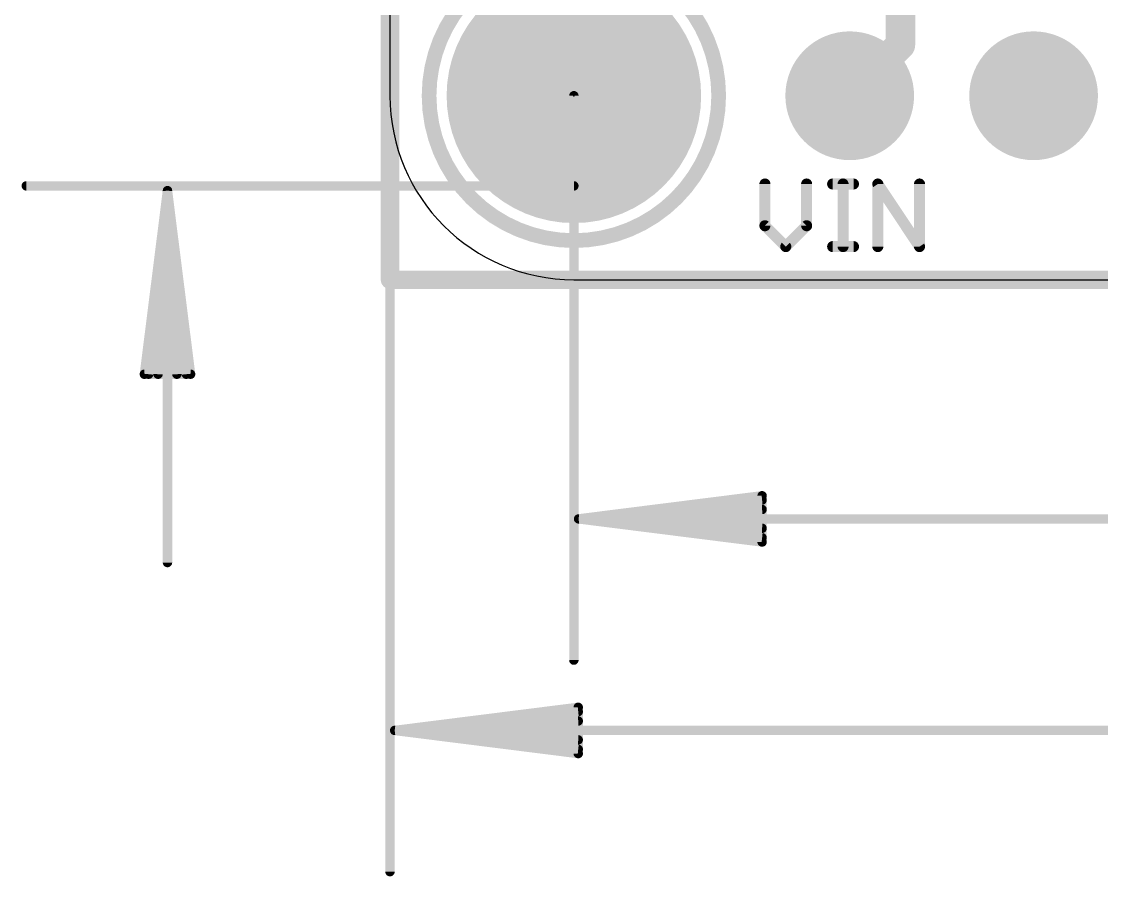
# Model space of a CAD drawing. Extents: x -5.4 to 34.1, y -8.2 to 17.9.
# Drawn here: x -5.09 to 9.83, y -8.24 to 3.56 of the extents above; entities that cross this region are included whole.
import ezdxf

# ---------------------------------------------------------------- set-up
doc = ezdxf.new("R2010")
doc.units = 0
for name, color, linetype in [('1', 12, 'CONTINUOUS'), ('16', 5, 'CONTINUOUS'), ('17', 110, 'CONTINUOUS'), ('20', 53, 'CONTINUOUS'), ('21', 40, 'CONTINUOUS'), ('23', 53, 'CONTINUOUS'), ('47', 253, 'CONTINUOUS')]:
    doc.layers.add(name, color=color, linetype=linetype)

# ---------------------------------------------------------------- blocks, each defined once
blk = doc.blocks.new('ROUNDP')
at = {"const_width": 0.5}
blk.add_lwpolyline([(0, -0.25, 1), (0, 0.25, 1), (0, -0.25)], format="xyb", dxfattribs=at)

msp = doc.modelspace()

# ---------------------------------------------------------------- linework, layer by layer
at = {"layer": '1'}
for points, const_width in [([(0, 0), (0, 17.78)], 0.254), ([(7.051, 3.241), (7.051, 5.715)], 0.4064), ([(6.35, 2.54), (7.051, 3.241)], 0.4064), ([(25.4, 0), (0, 0)], 0.254)]:
    msp.add_lwpolyline(points, dxfattribs=dict(at, const_width=const_width))
for points, const_width in [([(7.1228, 3.1692, 1), (6.9792, 3.3128)], 0.2032), ([(6.9494, 3.241, 1), (7.1526, 3.241)], 0.2032), ([(6.2782, 2.6118, 1), (6.4218, 2.4682)], 0.2032), ([(0, 0.0635, 1), (0, -0.0635)], 0.127), ([(-0.0635, 0, 1), (0.0635, 0)], 0.127)]:
    msp.add_lwpolyline(points, format="xyb", dxfattribs=dict(at, const_width=const_width))
at = {"layer": '16', "const_width": 0.254}
for points in [[(0, 0), (0, 17.78)], [(25.4, 0), (0, 0)]]:
    msp.add_lwpolyline(points, dxfattribs=at)
at = {"layer": '16', "const_width": 0.127}
for points in [[(0, 0.0635, 1), (0, -0.0635)], [(-0.0635, 0, 1), (0.0635, 0)]]:
    msp.add_lwpolyline(points, format="xyb", dxfattribs=at)
at = {"layer": '20'}
for p, q in [((0, 15.24), (0, 2.54)), ((2.54, 0), (22.86, 0))]:
    msp.add_line(p, q, dxfattribs=at)
msp.add_arc((2.54, 2.54), 2.54, 180, 270, dxfattribs=at)
at = {"layer": '21'}
for points, const_width in [([(2.54, 0.54, 1), (2.54, 4.54, 1), (2.54, 0.54)], 0.2032), ([(5.2169, 1.3215, 1), (5.1407, 1.3215)], 0.0762), ([(5.7932, 1.3215, 1), (5.717, 1.3215)], 0.0762), ([(6.1144, 1.3596, 1), (6.1144, 1.2834)], 0.0762), ([(6.2965, 1.3215, 1), (6.2203, 1.3215)], 0.0762), ([(6.4025, 1.2834, 1), (6.4025, 1.3596)], 0.0762), ([(6.7697, 1.3427, 1), (6.7063, 1.3004)], 0.0762), ([(6.7761, 1.3215, 1), (6.6999, 1.3215)], 0.0762), ([(7.3524, 1.3215, 1), (7.2762, 1.3215)], 0.0762), ([(5.2058, 0.7723, 1), (5.1519, 0.7184)], 0.0762), ([(5.1407, 0.7453, 1), (5.2169, 0.7453)], 0.0762), ([(5.717, 0.7453, 1), (5.7932, 0.7453)], 0.0762), ([(5.782, 0.7184, 1), (5.7281, 0.7723)], 0.0762), ([(5.44, 0.4841, 1), (5.4939, 0.4303)], 0.0762), ([(5.44, 0.4303, 1), (5.4939, 0.4841)], 0.0762), ([(6.1144, 0.4953, 1), (6.1144, 0.4191)], 0.0762), ([(6.2203, 0.4572, 1), (6.2965, 0.4572)], 0.0762), ([(6.4025, 0.4191, 1), (6.4025, 0.4953)], 0.0762), ([(6.6999, 0.4572, 1), (6.7761, 0.4572)], 0.0762), ([(7.2762, 0.4572, 1), (7.3524, 0.4572)], 0.0762), ([(7.2826, 0.4361, 1), (7.346, 0.4783)], 0.0762)]:
    msp.add_lwpolyline(points, format="xyb", dxfattribs=dict(at, const_width=const_width))
at = {"layer": '21', "const_width": 0.1524}
for points in [[(5.1788, 1.3215), (5.1788, 0.7453)], [(5.7551, 0.7453), (5.7551, 1.3215)], [(6.1144, 1.3215), (6.4025, 1.3215)], [(6.2584, 0.4572), (6.2584, 1.3215)], [(6.738, 0.4572), (6.738, 1.3215)], [(6.738, 1.3215), (7.3143, 0.4572)], [(7.3143, 0.4572), (7.3143, 1.3215)], [(5.1788, 0.7453), (5.467, 0.4572)], [(5.467, 0.4572), (5.7551, 0.7453)], [(6.1144, 0.4572), (6.4025, 0.4572)]]:
    msp.add_lwpolyline(points, dxfattribs=at)
at = {"layer": '23'}
msp.add_point((2.54, 2.54), dxfattribs=at)
at = {"layer": '47', "const_width": 0.13}
for points in [[(0, 6.223), (0, -8.173)], [(2.54, 2.54), (2.54, -5.252)], [(2.54, 1.2954), (-5.0234, 1.2954)], [(-3.0734, 1.2304), (-3.3926, -1.3046)], [(-3.0734, 1.2304), (-3.3334, -1.3046)], [(-3.0734, 1.2304), (-3.2034, -1.3046)], [(-3.0734, 1.2304), (-3.0734, -3.9046)], [(-2.7542, -1.3046), (-3.0734, 1.2304)], [(-2.9434, -1.3046), (-3.0734, 1.2304)], [(-2.8134, -1.3046), (-3.0734, 1.2304)], [(-3.3926, -1.3046), (-2.7542, -1.3046)], [(2.605, -3.302), (5.14, -2.9828)], [(2.605, -3.302), (5.14, -3.042)], [(5.14, -2.9828), (5.14, -3.6212)], [(2.605, -3.302), (5.14, -3.172)], [(22.795, -3.302), (2.605, -3.302)], [(5.14, -3.6212), (2.605, -3.302)], [(5.14, -3.432), (2.605, -3.302)], [(5.14, -3.562), (2.605, -3.302)], [(0.065, -6.223), (2.6, -5.9038)], [(0.065, -6.223), (2.6, -5.963)], [(2.6, -5.9038), (2.6, -6.5422)], [(0.065, -6.223), (2.6, -6.093)], [(25.335, -6.223), (0.065, -6.223)], [(2.6, -6.5422), (0.065, -6.223)], [(2.6, -6.353), (0.065, -6.223)], [(2.6, -6.483), (0.065, -6.223)]]:
    msp.add_lwpolyline(points, dxfattribs=at)
at = {"layer": '47', "const_width": 0.065}
for points in [[(2.5725, 2.54, 1), (2.5075, 2.54)], [(-5.0234, 1.3279, 1), (-5.0234, 1.2629)], [(2.54, 1.2629, 1), (2.54, 1.3279)], [(-3.0409, 1.2304, 1), (-3.1059, 1.2304)], [(-3.0412, 1.2345, 1), (-3.1056, 1.2263)], [(-3.0409, 1.2287, 1), (-3.1059, 1.2321)], [(-3.0409, 1.2321, 1), (-3.1059, 1.2287)], [(-3.0411, 1.2337, 1), (-3.1057, 1.2271)], [(-3.0411, 1.2271, 1), (-3.1057, 1.2337)], [(-3.0412, 1.2263, 1), (-3.1056, 1.2345)], [(-3.4249, -1.3005, 1), (-3.3604, -1.3087)], [(-3.3926, -1.2721, 1), (-3.3926, -1.3371)], [(-3.3657, -1.3013, 1), (-3.3011, -1.3079)], [(-3.2359, -1.3029, 1), (-3.1709, -1.3063)], [(-2.9759, -1.3063, 1), (-2.9109, -1.3029)], [(-2.8457, -1.3079, 1), (-2.7811, -1.3013)], [(-2.7864, -1.3087, 1), (-2.7219, -1.3005)], [(-2.7542, -1.3371, 1), (-2.7542, -1.2721)], [(5.1725, -2.9828, 1), (5.1075, -2.9828)], [(5.1441, -3.015, 1), (5.1359, -2.9505)], [(5.1433, -3.0743, 1), (5.1367, -3.0097)], [(5.1417, -3.2045, 1), (5.1383, -3.1395)], [(2.605, -3.2695, 1), (2.605, -3.3345)], [(2.6091, -3.2698, 1), (2.6009, -3.3342)], [(2.6033, -3.2695, 1), (2.6067, -3.3345)], [(2.6067, -3.2695, 1), (2.6033, -3.3345)], [(2.6083, -3.2697, 1), (2.6017, -3.3343)], [(2.6017, -3.2697, 1), (2.6083, -3.3343)], [(2.6009, -3.2698, 1), (2.6091, -3.3342)], [(5.1383, -3.4645, 1), (5.1417, -3.3995)], [(5.1359, -3.6535, 1), (5.1441, -3.589)], [(5.1367, -3.5943, 1), (5.1433, -3.5297)], [(5.1075, -3.6212, 1), (5.1725, -3.6212)], [(-3.1059, -3.9046, 1), (-3.0409, -3.9046)], [(2.5075, -5.252, 1), (2.5725, -5.252)], [(2.6325, -5.9038, 1), (2.5675, -5.9038)], [(2.6041, -5.936, 1), (2.5959, -5.8715)], [(2.6033, -5.9953, 1), (2.5967, -5.9307)], [(2.6017, -6.1255, 1), (2.5983, -6.0605)], [(0.065, -6.1905, 1), (0.065, -6.2555)], [(0.0691, -6.1908, 1), (0.0609, -6.2552)], [(0.0633, -6.1905, 1), (0.0667, -6.2555)], [(0.0667, -6.1905, 1), (0.0633, -6.2555)], [(0.0683, -6.1907, 1), (0.0617, -6.2553)], [(0.0617, -6.1907, 1), (0.0683, -6.2553)], [(0.0609, -6.1908, 1), (0.0691, -6.2552)], [(2.5983, -6.3855, 1), (2.6017, -6.3205)], [(2.5675, -6.5422, 1), (2.6325, -6.5422)], [(2.5959, -6.5745, 1), (2.6041, -6.51)], [(2.5967, -6.5153, 1), (2.6033, -6.4507)], [(-0.0325, -8.173, 1), (0.0325, -8.173)]]:
    msp.add_lwpolyline(points, format="xyb", dxfattribs=at)

# ---------------------------------------------------------------- block references
at = {"layer": '17', "xscale": 3.516, "yscale": 3.516}
msp.add_blockref('ROUNDP', (2.54, 2.54), dxfattribs=at)
msp.add_blockref('ROUNDP', (2.54, 2.54), dxfattribs=at)
at = {"layer": '17', "xscale": 1.778, "yscale": 1.778, "rotation": 90}
for p in [(6.35, 2.54), (6.35, 2.54), (8.89, 2.54), (8.89, 2.54)]:
    msp.add_blockref('ROUNDP', p, dxfattribs=at)

doc.saveas('drawing.dxf')
